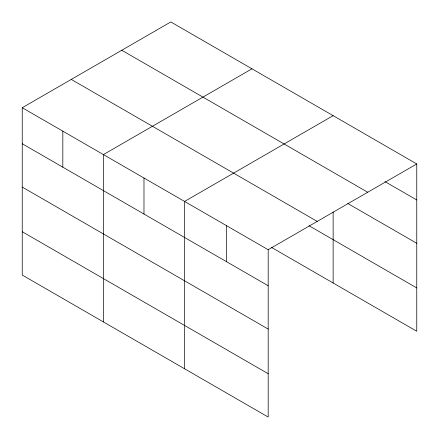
<?xml version="1.0" encoding="UTF-8"?>
<svg xmlns="http://www.w3.org/2000/svg" width="439" height="439" viewBox="0 0 439 439"><rect width="100%" height="100%" fill="white"/><g stroke="black" fill="none" stroke-linecap="round" stroke-linejoin="round"><path stroke-width="0.66" d="M22.241 107.731L268.185 249.72L268.185 417.05L22.241 275.055L22.241 107.731L170.815 21.95L416.759 163.945L416.759 331.269L271.384 247.344M251.975 68.808L103.401 154.588L103.401 321.913M333.135 115.666L184.561 201.446L184.561 368.771M268.185 249.72L416.759 163.945M384.959 181.609L416.759 199.964M121.784 50.255L367.728 192.249M347.858 203.52L416.759 243.299M71.272 79.421L317.216 221.415M309.023 225.739L416.759 287.94M22.241 143.751L268.185 285.745M22.241 187.08L268.185 329.074M22.241 231.726L268.185 373.721M333.135 211.927L333.135 282.996M226.376 225.58L226.376 261.606M143.981 178.014L143.981 214.04M62.821 131.157L62.821 167.182"/></g></svg>
